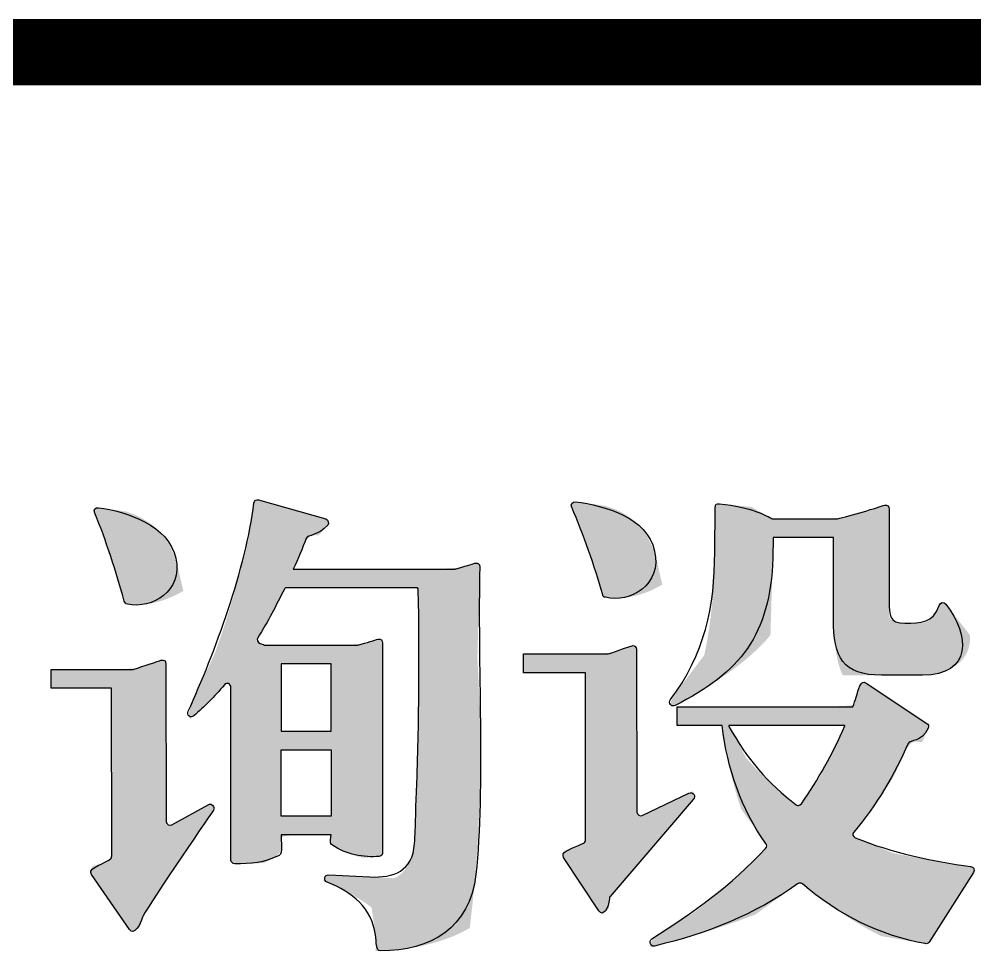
# Model space of a CAD drawing. Extents: x -18502 to 259858, y -468734 to 127958.
# Drawn here: x 99088 to 100439, y -291379 to -290062 of the extents above; entities that cross this region are included whole.
import ezdxf

# ---------------------------------------------------------------- set-up
doc = ezdxf.new("R2010")
doc.units = 0
doc.header["$LTSCALE"] = 1000
doc.layers.add('参照-TK_A1$0$TK', color=161, linetype='CONTINUOUS')
doc.layers.add('参照-TK_A1$0$图层 1', color=7, linetype='CONTINUOUS')

# ---------------------------------------------------------------- blocks, each defined once
blk = doc.blocks.new('参照-TK_A1$0$block 6')
at = {"layer": '参照-TK_A1$0$图层 1'}
h = blk.add_hatch(color=7, dxfattribs=at)
h.dxf.hatch_style = 2
edge = h.paths.add_edge_path()
edge.add_spline(control_points=[(43.2867, -12.1936), (43.2867, -12.1936), (43.2867, -12.1936), (43.2939, -12.2448), (43.2966, -12.2585), (43.2939, -12.275), (43.3037, -12.275), (43.3976, -12.275), (43.471, -12.232), (43.4826, -12.1314), (43.4996, -11.9725), (43.4853, -11.7256), (43.4898, -11.5547), (43.4898, -11.5483), (43.4871, -11.5464), (43.4808, -11.5474), (43.4759, -11.5491), (43.4607, -11.5534), (43.4433, -11.5584), (43.4433, -11.5584), (43.1397, -11.5584), (43.1397, -11.5584), (43.1485, -11.5394), (43.157, -11.5194), (43.1642, -11.5007), (43.1669, -11.4943), (43.1873, -11.4952), (43.2044, -11.476), (43.2071, -11.4725), (43.2053, -11.467), (43.2009, -11.4643), (43.2009, -11.4643), (43.0747, -11.4285), (43.0747, -11.4285), (43.0703, -11.4277), (43.0667, -11.4294), (43.0658, -11.4349), (43.0515, -11.5547), (42.9924, -11.7165), (42.9424, -11.8252), (42.9388, -11.8316), (42.9468, -11.8399), (42.9531, -11.8335), (42.9728, -11.817), (42.9916, -11.7978), (43.0103, -11.7759), (43.0148, -11.7695), (43.0228, -11.7741), (43.0228, -11.7805), (43.0228, -11.7805), (43.0228, -12.104), (43.0228, -12.104), (43.0228, -12.1085), (43.0255, -12.1113), (43.03, -12.1113), (43.0595, -12.1123), (43.0855, -12.1095), (43.1132, -12.0958), (43.1212, -12.0907), (43.1158, -12.0698), (43.1168, -12.0572), (43.1168, -12.0572), (43.2106, -12.0572), (43.2106, -12.0572), (43.2102, -12.0644), (43.2077, -12.0735), (43.2133, -12.0766), (43.2384, -12.094), (43.2724, -12.1004), (43.3011, -12.0976), (43.3056, -12.0968), (43.3073, -12.094), (43.3073, -12.0904), (43.3073, -12.0904), (43.3073, -11.6973), (43.3073, -11.6973), (43.3073, -11.691), (43.3046, -11.689), (43.2983, -11.6899), (43.2938, -11.6919), (43.2778, -11.6963), (43.2607, -11.7009), (43.2607, -11.7009), (43.0856, -11.7009), (43.0856, -11.7009), (43.0828, -11.6999), (43.08, -11.6988), (43.0774, -11.6982), (43.0729, -11.6955), (43.0703, -11.691), (43.0729, -11.6873), (43.0917, -11.6579), (43.1078, -11.6259), (43.123, -11.5958), (43.1234, -11.5949), (43.1241, -11.5941), (43.1248, -11.5935), (43.1248, -11.5935), (43.3726, -11.5935), (43.3726, -11.5935), (43.3737, -11.5947), (43.3744, -11.5965), (43.3744, -11.5986), (43.3771, -11.7193), (43.3753, -11.8444), (43.3717, -11.9651), (43.3691, -12.0044), (43.3699, -12.0409), (43.3673, -12.0738), (43.3637, -12.1251), (43.3287, -12.1386), (43.2831, -12.136), (43.2831, -12.136), (43.2063, -12.1323), (43.2063, -12.1323), (43.1981, -12.1314), (43.1955, -12.1433), (43.2036, -12.146), (43.2509, -12.1653), (43.2867, -12.1936)], knot_values=[0, 0, 0, 0, 0.5001, 0.5001, 1, 1, 1, 2, 2, 2, 3, 3, 3, 4, 4, 4, 5, 5, 5, 6, 6, 6, 7, 7, 7, 8, 8, 8, 9, 9, 9, 10, 10, 10, 11, 11, 11, 12, 12, 12, 13, 13, 13, 14, 14, 14, 15, 15, 15, 16, 16, 16, 17, 17, 17, 18, 18, 18, 19, 19, 19, 20, 20, 20, 21, 21, 21, 22, 22, 22, 23, 23, 23, 24, 24, 24, 25, 25, 25, 26, 26, 26, 27, 27, 27, 28, 28, 28, 29, 29, 29, 30, 30, 30, 31, 31, 31, 32, 32, 32, 33, 33, 33, 34, 34, 34, 35, 35, 35, 36, 36, 36, 37, 37, 37, 38, 38, 38, 39, 39, 39, 39], degree=3, periodic=0)
edge = h.paths.add_edge_path()
edge.add_spline(control_points=[(43.2107, -11.8626), (43.2107, -11.8626), (43.2107, -11.8626), (43.2107, -11.8626), (43.2107, -11.8626), (43.1168, -11.8626), (43.1168, -11.8626), (43.1168, -11.8626), (43.1168, -11.7366), (43.1168, -11.7366), (43.1168, -11.7364), (43.117, -11.7362), (43.117, -11.7359), (43.117, -11.7359), (43.2105, -11.7359), (43.2105, -11.7359), (43.2105, -11.7359), (43.2107, -11.7364), (43.2107, -11.7366), (43.2107, -11.7366), (43.2107, -11.8626)], knot_values=[0, 0, 0, 0, 0.5001, 0.5001, 1, 1, 1, 2, 2, 2, 3, 3, 3, 4, 4, 4, 5, 5, 5, 6, 6, 6, 6], degree=3, periodic=0)
h.paths.add_polyline_path([(43.2107, -11.8978), (43.2107, -12.022), (43.1168, -12.022), (43.1168, -11.8978)])
h = blk.add_hatch(color=7, dxfattribs=at)
h.dxf.hatch_style = 2
edge = h.paths.add_edge_path()
edge.add_spline(control_points=[(42.9334, -11.5994), (42.9334, -11.5994), (42.9334, -11.5994), (42.9191, -11.5382), (42.9066, -11.476), (42.8261, -11.4505), (42.7742, -11.4432), (42.7679, -11.4423), (42.7644, -11.4468), (42.767, -11.4532), (42.7885, -11.5044), (42.8073, -11.5647), (42.8225, -11.6186), (42.8234, -11.6214), (42.8251, -11.6233), (42.8287, -11.6241), (42.8744, -11.6342), (42.9334, -11.5994)], knot_values=[0, 0, 0, 0, 0.5001, 0.5001, 1, 1, 1, 2, 2, 2, 3, 3, 3, 4, 4, 4, 5, 5, 5, 5], degree=3, periodic=0)
h = blk.add_hatch(color=7, dxfattribs=at)
h.dxf.hatch_style = 2
edge = h.paths.add_edge_path()
edge.add_spline(control_points=[(43.8323, -11.5876), (43.8323, -11.5876), (43.8323, -11.5876), (43.818, -11.5245), (43.8037, -11.4606), (43.7242, -11.4395), (43.6696, -11.4321), (43.6633, -11.4313), (43.6597, -11.4377), (43.6624, -11.4423), (43.6838, -11.4935), (43.7054, -11.552), (43.7206, -11.6068), (43.7206, -11.6095), (43.7223, -11.6114), (43.7259, -11.6114), (43.7715, -11.6233), (43.8323, -11.5876)], knot_values=[0, 0, 0, 0, 0.5001, 0.5001, 1, 1, 1, 2, 2, 2, 3, 3, 3, 4, 4, 4, 5, 5, 5, 5], degree=3, periodic=0)
h = blk.add_hatch(color=7, dxfattribs=at)
h.dxf.hatch_style = 2
edge = h.paths.add_edge_path()
edge.add_spline(control_points=[(43.9316, -11.4367), (43.9316, -11.4367), (43.9316, -11.4367), (43.9316, -11.4432), (43.9316, -11.4432), (43.9307, -11.5264), (43.9307, -11.5264), (43.9316, -11.6278), (43.9111, -11.7201), (43.8476, -11.8033), (43.8431, -11.8097), (43.8503, -11.818), (43.8565, -11.8143), (43.9781, -11.753), (44.0354, -11.6826), (44.0398, -11.5374), (44.0398, -11.5374), (44.0406, -11.4993), (44.0406, -11.4993), (44.0406, -11.4993), (44.1535, -11.4993), (44.1535, -11.4993), (44.1535, -11.4993), (44.1535, -11.6516), (44.1535, -11.6516), (44.1535, -11.7246), (44.1713, -11.7575), (44.2439, -11.7575), (44.2439, -11.7575), (44.3207, -11.7575), (44.3207, -11.7575), (44.4137, -11.7575), (44.4102, -11.6826), (44.3646, -11.6241), (44.361, -11.6196), (44.3547, -11.6205), (44.352, -11.6269), (44.3405, -11.6598), (44.318, -11.6598), (44.2876, -11.6598), (44.259, -11.6598), (44.2581, -11.6461), (44.2581, -11.6178), (44.2581, -11.6178), (44.2581, -11.4459), (44.2581, -11.4459), (44.2581, -11.4395), (44.2555, -11.4377), (44.2492, -11.4385), (44.2395, -11.4424), (44.1831, -11.4586), (44.1611, -11.4641), (44.1611, -11.4641), (44.0389, -11.4641), (44.0389, -11.4641), (44.0285, -11.4586), (44, -11.4419), (43.9397, -11.4358), (43.9343, -11.4349), (43.9316, -11.4367)], knot_values=[0, 0, 0, 0, 0.5001, 0.5001, 1, 1, 1, 2, 2, 2, 3, 3, 3, 4, 4, 4, 5, 5, 5, 6, 6, 6, 7, 7, 7, 8, 8, 8, 9, 9, 9, 10, 10, 10, 11, 11, 11, 12, 12, 12, 13, 13, 13, 14, 14, 14, 15, 15, 15, 16, 16, 16, 17, 17, 17, 18, 18, 18, 19, 19, 19, 19], degree=3, periodic=0)
h = blk.add_hatch(color=7, dxfattribs=at)
h.dxf.hatch_style = 2
edge = h.paths.add_edge_path()
edge.add_spline(control_points=[(43.7322, -12.1945), (43.7322, -12.1945), (43.7322, -12.1945), (43.733, -12.1771), (43.733, -12.1744), (43.7339, -12.1735), (43.7348, -12.1726), (43.7348, -12.1726), (43.8905, -11.9907), (43.8905, -11.9907), (43.8968, -11.9842), (43.8896, -11.9752), (43.8824, -11.9788), (43.8824, -11.9788), (43.7948, -12.0208), (43.7948, -12.0208), (43.7902, -12.0236), (43.7849, -12.0191), (43.7849, -12.0145), (43.7849, -12.0145), (43.784, -11.7092), (43.784, -11.7092), (43.784, -11.7046), (43.7787, -11.7001), (43.7742, -11.7029), (43.7691, -11.7041), (43.7494, -11.7113), (43.7309, -11.7177), (43.7309, -11.7177), (43.5716, -11.7177), (43.5716, -11.7177), (43.5716, -11.7177), (43.5716, -11.7528), (43.5716, -11.7528), (43.5716, -11.7528), (43.6883, -11.7528), (43.6883, -11.7528), (43.6883, -11.7528), (43.6883, -12.0657), (43.6883, -12.0657), (43.6883, -12.0685), (43.6875, -12.0712), (43.6848, -12.0729), (43.6749, -12.0775), (43.6489, -12.0867), (43.6463, -12.093), (43.6463, -12.0958), (43.6463, -12.0985), (43.6471, -12.0995), (43.6471, -12.0995), (43.7133, -12.2), (43.7133, -12.2), (43.7206, -12.2119), (43.7322, -12.1945)], knot_values=[0, 0, 0, 0, 0.5001, 0.5001, 1, 1, 1, 2, 2, 2, 3, 3, 3, 4, 4, 4, 5, 5, 5, 6, 6, 6, 7, 7, 7, 8, 8, 8, 9, 9, 9, 10, 10, 10, 11, 11, 11, 12, 12, 12, 13, 13, 13, 14, 14, 14, 15, 15, 15, 16, 16, 16, 17, 17, 17, 17], degree=3, periodic=0)
h = blk.add_hatch(color=7, dxfattribs=at)
h.dxf.hatch_style = 2
edge = h.paths.add_edge_path()
edge.add_spline(control_points=[(42.8323, -12.2347), (42.8323, -12.2347), (42.8323, -12.2347), (42.8323, -12.2347), (42.8395, -12.2474), (42.8538, -12.2255), (42.8565, -12.2119), (42.8565, -12.2064), (42.9763, -12.0309), (42.9898, -12.0108), (42.9934, -12.0044), (42.9861, -11.9971), (42.9799, -12.0007), (42.9799, -12.0007), (42.9119, -12.0383), (42.9119, -12.0383), (42.9075, -12.0409), (42.9012, -12.0383), (42.9012, -12.0318), (42.9012, -12.0318), (42.9003, -11.7366), (42.9003, -11.7366), (42.9003, -11.7302), (42.8977, -11.7284), (42.8914, -11.7293), (42.8854, -11.7318), (42.8608, -11.74), (42.8391, -11.7467), (42.8391, -11.7467), (42.6855, -11.7467), (42.6855, -11.7467), (42.6855, -11.7467), (42.6855, -11.7819), (42.6855, -11.7819), (42.6855, -11.7819), (42.7983, -11.7819), (42.7983, -11.7819), (42.7983, -11.7819), (42.7992, -12.0968), (42.7992, -12.0968), (42.7992, -12.1077), (42.7625, -12.1158), (42.7599, -12.1251), (42.759, -12.1269), (42.7599, -12.1287), (42.7607, -12.1314), (42.7607, -12.1314), (42.8323, -12.2347)], knot_values=[0, 0, 0, 0, 0.5001, 0.5001, 1, 1, 1, 2, 2, 2, 3, 3, 3, 4, 4, 4, 5, 5, 5, 6, 6, 6, 7, 7, 7, 8, 8, 8, 9, 9, 9, 10, 10, 10, 11, 11, 11, 12, 12, 12, 13, 13, 13, 14, 14, 14, 15, 15, 15, 15], degree=3, periodic=0)
h = blk.add_hatch(color=7, dxfattribs=at)
h.dxf.hatch_style = 2
edge = h.paths.add_edge_path()
edge.add_spline(control_points=[(44.2439, -12.2474), (44.2439, -12.2474), (44.2439, -12.2474), (44.3261, -12.2612), (44.3288, -12.2621), (44.3305, -12.2612), (44.3333, -12.2585), (44.3333, -12.2585), (44.4164, -12.1278), (44.4164, -12.1278), (44.4191, -12.1232), (44.4174, -12.1168), (44.4111, -12.1168), (44.3386, -12.1067), (44.2653, -12.0912), (44.1946, -12.0629), (44.1902, -12.0602), (44.1884, -12.0556), (44.1919, -12.0519), (44.2349, -12.0007), (44.2688, -11.944), (44.2938, -11.8856), (44.2966, -11.8783), (44.3199, -11.8837), (44.3315, -11.8572), (44.3333, -11.8527), (44.3324, -11.8499), (44.3288, -11.848), (44.3288, -11.848), (44.2152, -11.7722), (44.2152, -11.7722), (44.2045, -11.7649), (44.2009, -11.785), (44.1964, -11.7987), (44.1942, -11.8043), (44.1924, -11.8111), (44.1902, -11.8167), (44.1902, -11.8167), (43.8601, -11.8167), (43.8601, -11.8167), (43.8601, -11.8167), (43.8601, -11.8519), (43.8601, -11.8519), (43.8601, -11.8519), (43.9445, -11.8519), (43.9445, -11.8519), (43.9547, -11.9339), (43.9805, -12.0089), (44.0264, -12.0729), (44.0291, -12.0757), (44.0291, -12.0794), (44.0264, -12.0829), (43.962, -12.1515), (43.8905, -12.2036), (43.8126, -12.2521), (43.8064, -12.2567), (43.8108, -12.2686), (43.818, -12.2658), (43.9146, -12.243), (44.0076, -12.2064), (44.0864, -12.1489), (44.0891, -12.1471), (44.0927, -12.1471), (44.0954, -12.1489), (44.1606, -12.2064), (44.2439, -12.2474)], knot_values=[0, 0, 0, 0, 0.5001, 0.5001, 1, 1, 1, 2, 2, 2, 3, 3, 3, 4, 4, 4, 5, 5, 5, 6, 6, 6, 7, 7, 7, 8, 8, 8, 9, 9, 9, 10, 10, 10, 11, 11, 11, 12, 12, 12, 13, 13, 13, 14, 14, 14, 15, 15, 15, 16, 16, 16, 17, 17, 17, 18, 18, 18, 19, 19, 19, 20, 20, 20, 21, 21, 21, 21], degree=3, periodic=0)
edge = h.paths.add_edge_path()
edge.add_spline(control_points=[(43.9573, -11.8525), (43.9573, -11.8525), (43.9573, -11.8525), (43.9571, -11.8519), (43.9571, -11.8519), (44.1751, -11.8519), (44.1751, -11.8519), (44.175, -11.8521), (44.1751, -11.8525), (44.1749, -11.8527), (44.1526, -11.9048), (44.1248, -11.9541), (44.0935, -11.9989), (44.09, -12.0025), (44.0864, -12.0035), (44.0837, -12.0007), (44.0318, -11.9614), (43.9898, -11.9129), (43.9576, -11.8536), (43.9573, -11.853), (43.9573, -11.8525)], knot_values=[0, 0, 0, 0, 0.5001, 0.5001, 1, 1, 1, 2, 2, 2, 3, 3, 3, 4, 4, 4, 5, 5, 5, 6, 6, 6, 6], degree=3, periodic=0)
at = {"layer": '参照-TK_A1$0$图层 1', "color": 7}
blk.add_lwpolyline([(43.2107, -11.8978), (43.2107, -12.022), (43.1168, -12.022), (43.1168, -11.8978), (43.2107, -11.8978)], dxfattribs=at)
for points, knots in [([(43.4898, -11.5547), (43.4898, -11.5483), (43.4871, -11.5464), (43.4808, -11.5474), (43.4759, -11.5491), (43.4607, -11.5534), (43.4433, -11.5584), (43.4433, -11.5584), (43.1397, -11.5584), (43.1397, -11.5584), (43.1485, -11.5394), (43.157, -11.5194), (43.1642, -11.5007), (43.1669, -11.4943), (43.1873, -11.4952), (43.2044, -11.476), (43.2071, -11.4725), (43.2053, -11.467), (43.2009, -11.4643), (43.2009, -11.4643), (43.0747, -11.4285), (43.0747, -11.4285), (43.0703, -11.4277), (43.0667, -11.4294), (43.0658, -11.4349), (43.0515, -11.5547), (42.9924, -11.7165), (42.9424, -11.8252), (42.9388, -11.8316), (42.9468, -11.8399), (42.9531, -11.8335), (42.9728, -11.817), (42.9916, -11.7978), (43.0103, -11.7759), (43.0148, -11.7695), (43.0228, -11.7741), (43.0228, -11.7805), (43.0228, -11.7805), (43.0228, -12.104), (43.0228, -12.104), (43.0228, -12.1085), (43.0255, -12.1113), (43.03, -12.1113), (43.0595, -12.1123), (43.0855, -12.1095), (43.1132, -12.0958), (43.1212, -12.0907), (43.1158, -12.0698), (43.1168, -12.0572), (43.1168, -12.0572), (43.2106, -12.0572), (43.2106, -12.0572), (43.2102, -12.0644), (43.2077, -12.0735), (43.2133, -12.0766), (43.2384, -12.094), (43.2724, -12.1004), (43.3011, -12.0976), (43.3056, -12.0968), (43.3073, -12.094), (43.3073, -12.0904), (43.3073, -12.0904), (43.3073, -11.6973), (43.3073, -11.6973), (43.3073, -11.691), (43.3046, -11.689), (43.2983, -11.6899), (43.2938, -11.6919), (43.2778, -11.6963), (43.2607, -11.7009), (43.2607, -11.7009), (43.0856, -11.7009), (43.0856, -11.7009), (43.0828, -11.6999), (43.08, -11.6988), (43.0774, -11.6982), (43.0729, -11.6955), (43.0703, -11.691), (43.0729, -11.6873), (43.0917, -11.6579), (43.1078, -11.6259), (43.123, -11.5958), (43.1234, -11.5949), (43.1241, -11.5941), (43.1248, -11.5935), (43.1248, -11.5935), (43.3726, -11.5935), (43.3726, -11.5935), (43.3737, -11.5947), (43.3744, -11.5965), (43.3744, -11.5986), (43.3771, -11.7193), (43.3753, -11.8444), (43.3717, -11.9651), (43.3691, -12.0044), (43.3699, -12.0409), (43.3673, -12.0738), (43.3637, -12.1251), (43.3287, -12.1386), (43.2831, -12.136), (43.2831, -12.136), (43.2063, -12.1323), (43.2063, -12.1323), (43.1981, -12.1314), (43.1955, -12.1433), (43.2036, -12.146), (43.2509, -12.1653), (43.2867, -12.1936), (43.2939, -12.2448), (43.2966, -12.2585), (43.2939, -12.275), (43.3037, -12.275), (43.3976, -12.275), (43.471, -12.232), (43.4826, -12.1314), (43.4996, -11.9725), (43.4853, -11.7256), (43.4898, -11.5547)], [0, 0, 0, 0, 1, 1, 1, 2, 2, 2, 3, 3, 3, 4, 4, 4, 5, 5, 5, 6, 6, 6, 7, 7, 7, 8, 8, 8, 9, 9, 9, 10, 10, 10, 11, 11, 11, 12, 12, 12, 13, 13, 13, 14, 14, 14, 15, 15, 15, 16, 16, 16, 17, 17, 17, 18, 18, 18, 19, 19, 19, 20, 20, 20, 21, 21, 21, 22, 22, 22, 23, 23, 23, 24, 24, 24, 25, 25, 25, 26, 26, 26, 27, 27, 27, 28, 28, 28, 29, 29, 29, 30, 30, 30, 31, 31, 31, 32, 32, 32, 33, 33, 33, 34, 34, 34, 35, 35, 35, 36, 36, 36, 37, 37, 37, 38, 38, 38, 39, 39, 39, 39]), ([(42.8225, -11.6186), (42.8234, -11.6214), (42.8251, -11.6233), (42.8287, -11.6241), (42.8744, -11.6342), (42.9334, -11.5994), (42.9191, -11.5382), (42.9066, -11.476), (42.8261, -11.4505), (42.7742, -11.4432), (42.7679, -11.4423), (42.7644, -11.4468), (42.767, -11.4532), (42.7885, -11.5044), (42.8073, -11.5647), (42.8225, -11.6186)], [0, 0, 0, 0, 1, 1, 1, 2, 2, 2, 3, 3, 3, 4, 4, 4, 5, 5, 5, 5]), ([(43.7206, -11.6068), (43.7206, -11.6095), (43.7223, -11.6114), (43.7259, -11.6114), (43.7715, -11.6233), (43.8323, -11.5876), (43.818, -11.5245), (43.8037, -11.4606), (43.7242, -11.4395), (43.6696, -11.4321), (43.6633, -11.4313), (43.6597, -11.4377), (43.6624, -11.4423), (43.6838, -11.4935), (43.7054, -11.552), (43.7206, -11.6068)], [0, 0, 0, 0, 1, 1, 1, 2, 2, 2, 3, 3, 3, 4, 4, 4, 5, 5, 5, 5]), ([(43.8565, -11.8143), (43.9781, -11.753), (44.0354, -11.6826), (44.0398, -11.5374), (44.0398, -11.5374), (44.0406, -11.4993), (44.0406, -11.4993), (44.0406, -11.4993), (44.1535, -11.4993), (44.1535, -11.4993), (44.1535, -11.4993), (44.1535, -11.6516), (44.1535, -11.6516), (44.1535, -11.7246), (44.1713, -11.7575), (44.2439, -11.7575), (44.2439, -11.7575), (44.3207, -11.7575), (44.3207, -11.7575), (44.4137, -11.7575), (44.4102, -11.6826), (44.3646, -11.6241), (44.361, -11.6196), (44.3547, -11.6205), (44.352, -11.6269), (44.3405, -11.6598), (44.318, -11.6598), (44.2876, -11.6598), (44.259, -11.6598), (44.2581, -11.6461), (44.2581, -11.6178), (44.2581, -11.6178), (44.2581, -11.4459), (44.2581, -11.4459), (44.2581, -11.4395), (44.2555, -11.4377), (44.2492, -11.4385), (44.2395, -11.4424), (44.1831, -11.4586), (44.1611, -11.4641), (44.1611, -11.4641), (44.0389, -11.4641), (44.0389, -11.4641), (44.0285, -11.4586), (44, -11.4419), (43.9397, -11.4358), (43.9343, -11.4349), (43.9316, -11.4367), (43.9316, -11.4432), (43.9316, -11.4432), (43.9307, -11.5264), (43.9307, -11.5264), (43.9316, -11.6278), (43.9111, -11.7201), (43.8476, -11.8033), (43.8431, -11.8097), (43.8503, -11.818), (43.8565, -11.8143)], [0, 0, 0, 0, 1, 1, 1, 2, 2, 2, 3, 3, 3, 4, 4, 4, 5, 5, 5, 6, 6, 6, 7, 7, 7, 8, 8, 8, 9, 9, 9, 10, 10, 10, 11, 11, 11, 12, 12, 12, 13, 13, 13, 14, 14, 14, 15, 15, 15, 16, 16, 16, 17, 17, 17, 18, 18, 18, 19, 19, 19, 19]), ([(43.8824, -11.9788), (43.8824, -11.9788), (43.7948, -12.0208), (43.7948, -12.0208), (43.7902, -12.0236), (43.7849, -12.0191), (43.7849, -12.0145), (43.7849, -12.0145), (43.784, -11.7092), (43.784, -11.7092), (43.784, -11.7046), (43.7787, -11.7001), (43.7742, -11.7029), (43.7691, -11.7041), (43.7494, -11.7113), (43.7309, -11.7177), (43.7309, -11.7177), (43.5716, -11.7177), (43.5716, -11.7177), (43.5716, -11.7177), (43.5716, -11.7528), (43.5716, -11.7528), (43.5716, -11.7528), (43.6883, -11.7528), (43.6883, -11.7528), (43.6883, -11.7528), (43.6883, -12.0657), (43.6883, -12.0657), (43.6883, -12.0685), (43.6875, -12.0712), (43.6848, -12.0729), (43.6749, -12.0775), (43.6489, -12.0867), (43.6463, -12.093), (43.6463, -12.0958), (43.6463, -12.0985), (43.6471, -12.0995), (43.6471, -12.0995), (43.7133, -12.2), (43.7133, -12.2), (43.7206, -12.2119), (43.7322, -12.1945), (43.733, -12.1771), (43.733, -12.1744), (43.7339, -12.1735), (43.7348, -12.1726), (43.7348, -12.1726), (43.8905, -11.9907), (43.8905, -11.9907), (43.8968, -11.9842), (43.8896, -11.9752), (43.8824, -11.9788)], [0, 0, 0, 0, 1, 1, 1, 2, 2, 2, 3, 3, 3, 4, 4, 4, 5, 5, 5, 6, 6, 6, 7, 7, 7, 8, 8, 8, 9, 9, 9, 10, 10, 10, 11, 11, 11, 12, 12, 12, 13, 13, 13, 14, 14, 14, 15, 15, 15, 16, 16, 16, 17, 17, 17, 17]), ([(42.9799, -12.0007), (42.9799, -12.0007), (42.9119, -12.0383), (42.9119, -12.0383), (42.9075, -12.0409), (42.9012, -12.0383), (42.9012, -12.0318), (42.9012, -12.0318), (42.9003, -11.7366), (42.9003, -11.7366), (42.9003, -11.7302), (42.8977, -11.7284), (42.8914, -11.7293), (42.8854, -11.7318), (42.8608, -11.74), (42.8391, -11.7467), (42.8391, -11.7467), (42.6855, -11.7467), (42.6855, -11.7467), (42.6855, -11.7467), (42.6855, -11.7819), (42.6855, -11.7819), (42.6855, -11.7819), (42.7983, -11.7819), (42.7983, -11.7819), (42.7983, -11.7819), (42.7992, -12.0968), (42.7992, -12.0968), (42.7992, -12.1077), (42.7625, -12.1158), (42.7599, -12.1251), (42.759, -12.1269), (42.7599, -12.1287), (42.7607, -12.1314), (42.7607, -12.1314), (42.8323, -12.2347), (42.8323, -12.2347), (42.8395, -12.2474), (42.8538, -12.2255), (42.8565, -12.2119), (42.8565, -12.2064), (42.9763, -12.0309), (42.9898, -12.0108), (42.9934, -12.0044), (42.9861, -11.9971), (42.9799, -12.0007)], [0, 0, 0, 0, 1, 1, 1, 2, 2, 2, 3, 3, 3, 4, 4, 4, 5, 5, 5, 6, 6, 6, 7, 7, 7, 8, 8, 8, 9, 9, 9, 10, 10, 10, 11, 11, 11, 12, 12, 12, 13, 13, 13, 14, 14, 14, 15, 15, 15, 15]), ([(43.117, -11.7359), (43.117, -11.7359), (43.2105, -11.7359), (43.2105, -11.7359), (43.2105, -11.7359), (43.2107, -11.7364), (43.2107, -11.7366), (43.2107, -11.7366), (43.2107, -11.8626), (43.2107, -11.8626), (43.2107, -11.8626), (43.1168, -11.8626), (43.1168, -11.8626), (43.1168, -11.8626), (43.1168, -11.7366), (43.1168, -11.7366), (43.1168, -11.7364), (43.117, -11.7362), (43.117, -11.7359)], [0, 0, 0, 0, 1, 1, 1, 2, 2, 2, 3, 3, 3, 4, 4, 4, 5, 5, 5, 6, 6, 6, 6]), ([(44.4111, -12.1168), (44.3386, -12.1067), (44.2653, -12.0912), (44.1946, -12.0629), (44.1902, -12.0602), (44.1884, -12.0556), (44.1919, -12.0519), (44.2349, -12.0007), (44.2688, -11.944), (44.2938, -11.8856), (44.2966, -11.8783), (44.3199, -11.8837), (44.3315, -11.8572), (44.3333, -11.8527), (44.3324, -11.8499), (44.3288, -11.848), (44.3288, -11.848), (44.2152, -11.7722), (44.2152, -11.7722), (44.2045, -11.7649), (44.2009, -11.785), (44.1964, -11.7987), (44.1942, -11.8043), (44.1924, -11.8111), (44.1902, -11.8167), (44.1902, -11.8167), (43.8601, -11.8167), (43.8601, -11.8167), (43.8601, -11.8167), (43.8601, -11.8519), (43.8601, -11.8519), (43.8601, -11.8519), (43.9445, -11.8519), (43.9445, -11.8519), (43.9547, -11.9339), (43.9805, -12.0089), (44.0264, -12.0729), (44.0291, -12.0757), (44.0291, -12.0794), (44.0264, -12.0829), (43.962, -12.1515), (43.8905, -12.2036), (43.8126, -12.2521), (43.8064, -12.2567), (43.8108, -12.2686), (43.818, -12.2658), (43.9146, -12.243), (44.0076, -12.2064), (44.0864, -12.1489), (44.0891, -12.1471), (44.0927, -12.1471), (44.0954, -12.1489), (44.1606, -12.2064), (44.2439, -12.2474), (44.3261, -12.2612), (44.3288, -12.2621), (44.3305, -12.2612), (44.3333, -12.2585), (44.3333, -12.2585), (44.4164, -12.1278), (44.4164, -12.1278), (44.4191, -12.1232), (44.4174, -12.1168), (44.4111, -12.1168)], [0, 0, 0, 0, 1, 1, 1, 2, 2, 2, 3, 3, 3, 4, 4, 4, 5, 5, 5, 6, 6, 6, 7, 7, 7, 8, 8, 8, 9, 9, 9, 10, 10, 10, 11, 11, 11, 12, 12, 12, 13, 13, 13, 14, 14, 14, 15, 15, 15, 16, 16, 16, 17, 17, 17, 18, 18, 18, 19, 19, 19, 20, 20, 20, 21, 21, 21, 21]), ([(44.0935, -11.9989), (44.09, -12.0025), (44.0864, -12.0035), (44.0837, -12.0007), (44.0318, -11.9614), (43.9898, -11.9129), (43.9576, -11.8536), (43.9573, -11.853), (43.9573, -11.8525), (43.9571, -11.8519), (43.9571, -11.8519), (44.1751, -11.8519), (44.1751, -11.8519), (44.175, -11.8521), (44.1751, -11.8525), (44.1749, -11.8527), (44.1526, -11.9048), (44.1248, -11.9541), (44.0935, -11.9989)], [0, 0, 0, 0, 1, 1, 1, 2, 2, 2, 3, 3, 3, 4, 4, 4, 5, 5, 5, 6, 6, 6, 6])]:
    blk.add_open_spline(points, degree=3, knots=knots, dxfattribs=at)

msp = doc.modelspace()

# ---------------------------------------------------------------- linework, layer by layer
at = {"layer": '参照-TK_A1$0$TK', "const_width": 75}
for points in [[(94147.7, -290099.3), (106147.7, -290099.3)], [(94147.7, -290118), (106147.7, -290118)]]:
    msp.add_lwpolyline(points, dxfattribs=at)

# ---------------------------------------------------------------- block references
at = {"layer": '参照-TK_A1$0$TK', "color": 0, "xscale": 753.0304320000001, "yscale": 753.0304320000001, "zscale": 753.0304320000001}
msp.add_blockref('参照-TK_A1$0$block 6', (66990.4, -282135.2), dxfattribs=at)

doc.saveas('drawing.dxf')
